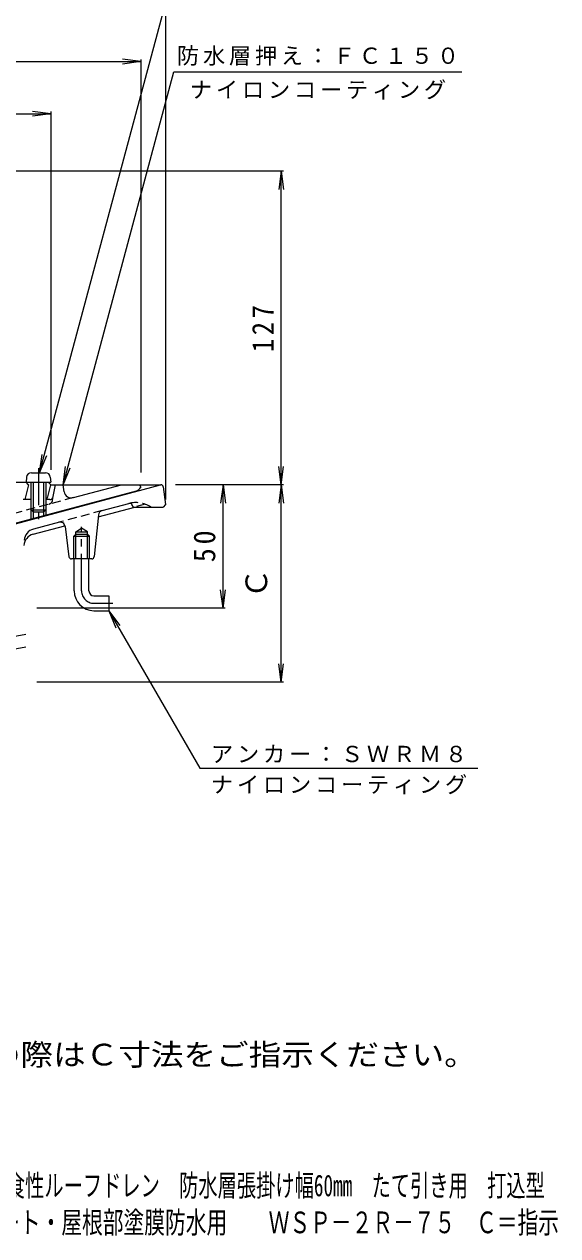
# Model space of a CAD drawing. Units: millimetres, scale not verified. Extents: x -286 to 226, y -347 to 391.
# Drawn here: x 9.4 to 225.6, y -346.7 to 144.2 of the extents above; entities that cross this region are included whole.
import ezdxf
from ezdxf.enums import TextEntityAlignment as Align

# ---------------------------------------------------------------- set-up
doc = ezdxf.new("R2010")
doc.units = ezdxf.units.MM
doc.header["$LTSCALE"] = 3
doc.linetypes.add('CHAIN1', pattern=[8, 5, -1, 1, -1])
doc.linetypes.add('DASHED1', pattern=[1.8, 1.2, -0.6])
for name, color, linetype, lineweight in [('0-0', 3, 'Continuous', 9), ('0-1', 2, 'Continuous', 9), ('0-2', 6, 'Continuous', 5), ('0-3', 4, 'Continuous', 9), ('0-4', 7, 'Continuous', 9), ('0-5', 7, 'Continuous', 9)]:
    doc.layers.add(name, color=color, linetype=linetype, lineweight=lineweight)
doc.layers.add('F-5', color=2, linetype='Continuous')
doc.styles.add('ＭＳ ゴシック', font='')
doc.styles.get('ＭＳ ゴシック').set_extended_font_data('MS Gothic')

msp = doc.modelspace()

# ---------------------------------------------------------------- linework, layer by layer
at = {"layer": '0-0'}
for p, q in [((5.831, -58.189), (64.64, -42.431)), ((25.14, -42.431), (64.64, -42.431)), ((64.64, -42.431), (64.757, -42.431)), ((65.75, -43.307), (66.64, -50.431)), ((39.418, -55.401), (54.234, -51.431)), ((40.969, -52.915), (51.781, -50.017)), ((53.64, -51.431), (53.013, -50.423)), ((53.64, -51.431), (65.64, -51.431)), ((66.64, -50.431), (65.64, -51.431)), ((23.758, -57.526), (13.106, -60.38)), ((39.498, -54.639), (37.734, -71.535)), ((12.97, -62.487), (25.883, -59.027)), ((25.934, -59.288), (27.527, -71.559)), ((29.465, -63.231), (30.281, -62.431)), ((29.465, -63.231), (35.815, -63.231)), ((29.465, -72.431), (29.465, -63.231)), ((30.28, -61.431), (32.64, -60.068)), ((30.281, -61.431), (35.001, -61.431)), ((30.281, -62.431), (30.281, -61.431)), ((30.281, -62.431), (35.001, -62.431)), ((30.281, -72.431), (30.281, -62.431)), ((35.001, -61.431), (32.64, -60.068)), ((35.001, -62.431), (35.001, -61.431)), ((35.001, -62.431), (35.815, -63.231)), ((35.001, -72.431), (35.001, -62.431)), ((35.815, -72.431), (35.815, -63.231)), ((36.739, -72.431), (28.519, -72.431)), ((29.64, -85.431), (29.64, -72.431)), ((35.64, -85.431), (35.64, -72.431)), ((37.64, -87.431), (43.64, -87.431)), ((43.64, -87.431), (43.64, -93.431)), ((37.64, -93.431), (43.64, -93.431))]:
    msp.add_line(p, q, dxfattribs=at)
at = {"layer": '0-0', "linetype": 'DASHED1'}
for p, q in [((40.969, -52.915), (23.433, -57.613)), ((58.408, -50.312), (54.234, -51.431))]:
    msp.add_line(p, q, dxfattribs=at)
at = {"layer": '0-0', "linetype": 'CHAIN1'}
for p, q in [((32.64, -85.431), (32.64, -59.431)), ((37.64, -90.431), (45.241, -90.431))]:
    msp.add_line(p, q, dxfattribs=at)
at = {"layer": '0-0'}
for centre, radius, start, end in [((64.757, -43.431), 1, 7.12529, 90), ((41.487, -54.846), 2, 104.99991, 174.04022), ((54.628, -60.643), 11, 104.26737, 105), ((52.164, -50.951), 1, 31.89264, 104.26737), ((23.951, -59.545), 2, 7.39517, 104.99991), ((14.264, -67.317), 5, 105, 176.32302), ((14.4, -65.21), 5, 105, 176.32302), ((28.519, -71.431), 1, 187.39523, 270), ((36.739, -71.431), 1, 270, 354.04221), ((37.64, -85.431), 8, 180, 270), ((37.64, -85.431), 2, 180, 270)]:
    msp.add_arc(centre, radius, start, end, dxfattribs=at)
at = {"layer": '0-0', "linetype": 'DASHED1'}
msp.add_arc((54.628, -60.643), 11, 56.87056, 104.99997, dxfattribs=at)
at = {"layer": '0-0', "linetype": 'CHAIN1'}
msp.add_arc((37.64, -85.431), 5, 180, 270, dxfattribs=at)
at = {"layer": '0-1'}
for p, q in [((20.14, -42.431), (22.14, -42.431)), ((21.187, -47.224), (22.14, -42.431)), ((22.14, -42.431), (25.14, -42.431)), ((25.602, -45.231), (25.14, -42.431)), ((29.338, -47.641), (48.781, -42.431)), ((48.781, -42.431), (56.14, -42.431)), ((56.14, -42.431), (56.64, -43.431)), ((54.739, -44.975), (2.657, -58.931)), ((12.14, -48.431), (8.965, -48.431)), ((19.716, -48.431), (18.14, -48.431)), ((12.14, -52.561), (12.14, -56.39)), ((13.01, -53.431), (13.01, -56.157)), ((17.27, -53.431), (17.27, -55.015)), ((18.14, -52.561), (18.14, -54.782))]:
    msp.add_line(p, q, dxfattribs=at)
at = {"layer": '0-1', "linetype": 'DASHED1'}
for p, q in [((29.338, -47.641), (5.933, -53.912)), ((20.883, -48.751), (21.187, -47.224))]:
    msp.add_line(p, q, dxfattribs=at)
at = {"layer": '0-1'}
for centre, radius, start, end in [((53.963, -42.078), 3, 285.00012, 333.18956), ((19.716, -46.931), 1.5, 270, 348.74918), ((28.562, -44.743), 3, 189.35915, 285.00031)]:
    msp.add_arc(centre, radius, start, end, dxfattribs=at)
at = {"layer": '0-1', "linetype": 'DASHED1'}
msp.add_arc((18.921, -48.361), 2, 285.00012, 348.74857, dxfattribs=at)
at = {"layer": '0-2', "color": 4, "lineweight": 9}
for p, q in [((12.314, -37.531), (17.966, -37.531)), ((10.322, -39.357), (10.14, -41.431)), ((10.14, -41.431), (20.14, -41.431)), ((12.14, -41.431), (12.14, -52.561)), ((13.01, -41.431), (13.01, -53.431)), ((17.27, -41.431), (17.27, -53.431)), ((18.14, -41.431), (18.14, -52.561)), ((19.959, -39.357), (20.14, -41.431)), ((13.01, -53.431), (12.14, -52.561)), ((12.14, -52.561), (18.14, -52.561)), ((13.01, -53.431), (17.27, -53.431)), ((17.27, -53.431), (18.14, -52.561))]:
    msp.add_line(p, q, dxfattribs=at)
at = {"layer": '0-2', "color": 4, "linetype": 'CHAIN1', "lineweight": 9}
msp.add_line((15.14, -35.706), (15.14, -56.427), dxfattribs=at)
at = {"layer": '0-2'}
for p, q in [((5.408, -41.431), (19.14, -41.431)), ((11.14, -42.431), (9.64, -48.431)), ((11.14, -42.431), (10.14, -41.431)), ((18.924, -47.295), (20.14, -42.431)), ((20.14, -42.431), (19.14, -41.431))]:
    msp.add_line(p, q, dxfattribs=at)
at = {"layer": '0-2', "color": 4, "lineweight": 9}
for centre, start, end in [((12.314, -39.531), 90, 174.99998), ((17.966, -39.531), 5.00002, 90)]:
    msp.add_arc(centre, 2, start, end, dxfattribs=at)
at = {"layer": '0-2'}
msp.add_arc((17.469, -46.931), 1.5, 296.5782, 345.96376, dxfattribs=at)
at = {"layer": '0-3', "color": 7}
for p, q in [((10.079, -103.129), (3.384, -104.31)), ((10.079, -108.206), (3.384, -109.387))]:
    msp.add_line(p, q, dxfattribs=at)
at = {"layer": '0-4'}
for p, q in [((66.64, 149.485), (66.64, -48.431)), ((-153.36, 129.018), (56.64, 129.018)), ((56.64, 129.018), (49.204, 129.997)), ((56.64, 129.018), (49.204, 128.039)), ((56.64, 129.918), (56.64, -37.431)), ((20.14, 107.843), (12.704, 108.822)), ((20.14, 108.743), (20.14, -36.431)), ((-116.86, 107.843), (20.14, 107.843)), ((20.14, 107.843), (12.704, 106.864)), ((114.383, 84.569), (-42.36, 84.569)), ((113.483, 84.569), (112.504, 77.133)), ((113.483, -42.431), (113.483, 84.569)), ((113.483, 84.569), (114.462, 77.133)), ((113.483, -42.431), (112.504, -34.995)), ((113.483, -42.431), (114.462, -34.995)), ((114.383, -42.431), (70.64, -42.431)), ((89.935, -42.431), (88.956, -49.867)), ((89.935, -42.431), (90.913, -49.867)), ((89.935, -92.431), (89.935, -42.431)), ((113.483, -42.431), (112.504, -49.867)), ((113.483, -122.431), (113.483, -42.431)), ((113.483, -42.431), (114.462, -49.867)), ((89.935, -92.431), (88.956, -84.995)), ((89.935, -92.431), (90.913, -84.995)), ((90.835, -92.431), (14.481, -92.431)), ((113.483, -122.431), (112.504, -114.995)), ((113.483, -122.431), (114.462, -114.995)), ((114.383, -122.431), (14.481, -122.431))]:
    msp.add_line(p, q, dxfattribs=at)
at = {"layer": '0-5'}
for p, q in [((15.64, -37.549), (69.085, 161.909)), ((15.64, -37.549), (16.619, -30.113)), ((15.64, -37.549), (18.51, -30.62)), ((25.14, -42.431), (26.119, -34.995)), ((25.14, -42.431), (28.01, -35.502)), ((43.64, -93.431), (48.206, -99.381)), ((43.64, -93.431), (46.51, -100.36)), ((43.64, -93.431), (80.502, -157.277)), ((80.502, -157.277), (193.145, -157.277))]:
    msp.add_line(p, q, dxfattribs=at)
msp.add_lwpolyline([(25.14, -42.431), (69.965, 124.856), (186.635, 124.856)], dxfattribs=at)

# ---------------------------------------------------------------- texts
at = {"layer": '0-4', "color": 2, "style": 'ＭＳ ゴシック'}
msp.add_text('Ｃ', height=8.798, rotation=90, dxfattribs=at).set_placement((110.483, -88.431), align=Align.BOTTOM_LEFT)
at = {"layer": '0-4', "color": 2, "char_height": 8.798, "attachment_point": 7, "rotation": 90, "style": 'ＭＳ ゴシック'}
for s, insert in [('\\T1.27;\\W0.9;127', (110.483, 11.319)), ('\\T1.27;\\W0.95;50', (86.935, -73.806))]:
    msp.add_mtext(s, dxfattribs=dict(at, insert=insert))
at = {"layer": '0-5', "char_height": 6.598, "attachment_point": 7, "style": 'ＭＳ ゴシック'}
for s, insert in [('\\T1.17;防水層押え：ＦＣ１５０', (71.3, 127.376)), ('\\T1.17;ナイロンコーティング', (76.55, 113.643)), ('\\T1.17;アンカー：ＳＷＲＭ８', (85.073, -155.132)), ('\\T1.17;ナイロンコーティング', (85.073, -167.88))]:
    msp.add_mtext(s, dxfattribs=dict(at, insert=insert))
at = {"layer": 'F-5', "style": 'ＭＳ ゴシック'}
for s, width, p in [('※ご注文の際はＣ寸法をご指示ください。', 1.1, (-58.079, -280.323)), ('鋳鉄製高耐食性ルーフドレン\u3000防水層張掛け幅60mm\u3000たて引き用\u3000打込型', 0.65, (-37.058, -333.333)), ('ねじ込み式\u3000シート・屋根部塗膜防水用\u3000\u3000ＷＳＰ－２Ｒ－７５\u3000Ｃ＝指示', 0.7, (-59.565, -348.296))]:
    msp.add_text(s, height=8.798, dxfattribs=dict(at, width=width)).set_placement(p, align=Align.BOTTOM_LEFT)

doc.saveas('drawing.dxf')
